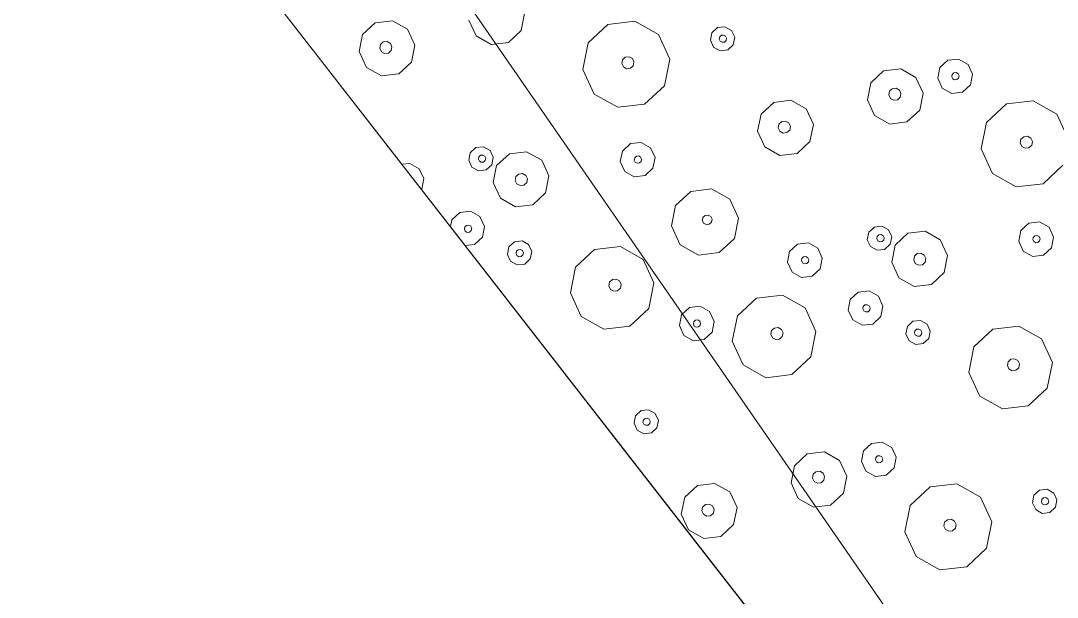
# Model space of a CAD drawing. Header units: metres. Extents: x -2858 to 512, y -1995 to 1252.
# Drawn here: x -546.859 to -542.13, y 381.156 to 383.784 of the extents above; entities that cross this region are included whole.
import ezdxf
from ezdxf.lldxf.tags import DXFTag

# ---------------------------------------------------------------- set-up
doc = ezdxf.new("R2010")
doc.units = ezdxf.units.M
doc.layers.add('Calque commun', color=7, linetype='Continuous')
doc.layers.add('Calque11', color=7, linetype='Continuous')
tags = doc.linetypes.add('HIDDENX2', pattern=[0.75, 0.5, -0.25]).pattern_tags.tags
tags[6:7] = [DXFTag(74, 4), DXFTag(75, 0), DXFTag(340, '0'), DXFTag(46, 1.0), DXFTag(50, 0.0), DXFTag(44, 0.0), DXFTag(45, 0.0)]
tags[4:5] = [DXFTag(74, 4), DXFTag(75, 0), DXFTag(340, '0'), DXFTag(46, 1.0), DXFTag(50, 0.0), DXFTag(44, 0.0), DXFTag(45, 0.0)]

# ---------------------------------------------------------------- blocks, each defined once
blk = doc.blocks.new('geometrebondepartleger')
at = {"layer": 'Calque11', "color": 7, "linetype": 'Continuous', "lineweight": 9}
blk.add_line((150.3457, 147.4392, 79), (130.1803, 35.9078, 79), dxfattribs=at)
blk = doc.blocks.new('pattern')
at = {"layer": 'Calque commun', "color": 54, "linetype": 'Continuous', "lineweight": 9}
for p, q in [((71.7641, 97.9393), (71.7778, 97.971)), ((71.7778, 97.971), (71.8076, 97.9886)), ((71.8018, 97.9364), (71.806, 97.9459)), ((71.806, 97.9459), (71.8149, 97.9512)), ((71.8076, 97.9886), (71.8421, 97.9853)), ((71.8149, 97.9512), (71.8253, 97.9502)), ((71.8253, 97.9502), (71.833, 97.9434)), ((71.833, 97.9434), (71.8353, 97.9332)), ((71.8421, 97.9853), (71.868, 97.9624)), ((71.868, 97.9624), (71.8756, 97.9286)), ((71.7716, 97.9055), (71.7641, 97.9393)), ((71.7975, 97.8826), (71.7716, 97.9055)), ((71.8041, 97.9263), (71.8018, 97.9364)), ((71.8119, 97.9194), (71.8041, 97.9263)), ((71.8222, 97.9184), (71.8119, 97.9194)), ((71.8312, 97.9237), (71.8222, 97.9184)), ((71.8353, 97.9332), (71.8312, 97.9237)), ((71.8618, 97.8969), (71.832, 97.8793)), ((71.8756, 97.9286), (71.8618, 97.8969)), ((71.832, 97.8793), (71.7975, 97.8826)), ((72.0496, 97.8167), (72.156, 97.8795)), ((72.156, 97.8795), (72.279, 97.8678)), ((72.279, 97.8678), (72.3717, 97.786)), ((72.0004, 97.7033), (72.0496, 97.8167)), ((72.3717, 97.786), (72.3986, 97.6653)), ((72.1685, 97.7034), (72.1834, 97.7122)), ((72.1834, 97.7122), (72.2006, 97.7106)), ((72.2006, 97.7106), (72.2136, 97.6991)), ((72.0273, 97.5826), (72.0004, 97.7033)), ((72.1616, 97.6875), (72.1685, 97.7034)), ((72.1654, 97.6706), (72.1616, 97.6875)), ((72.1783, 97.6592), (72.1654, 97.6706)), ((72.1956, 97.6575), (72.1783, 97.6592)), ((72.2105, 97.6663), (72.1956, 97.6575)), ((72.2173, 97.6822), (72.2105, 97.6663)), ((72.2136, 97.6991), (72.2173, 97.6822)), ((72.3986, 97.6653), (72.3494, 97.5519)), ((71.3251, 97.538), (71.4272, 97.5984)), ((71.4272, 97.5984), (71.5454, 97.5871)), ((71.5454, 97.5871), (71.6343, 97.5086)), ((72.1199, 97.5008), (72.0273, 97.5826)), ((71.2779, 97.4292), (71.3251, 97.538)), ((72.3494, 97.5519), (72.243, 97.4891)), ((71.6343, 97.5086), (71.6601, 97.3927)), ((72.243, 97.4891), (72.1199, 97.5008)), ((71.3037, 97.3133), (71.2779, 97.4292)), ((71.4231, 97.4149), (71.43, 97.4308)), ((71.43, 97.4308), (71.4449, 97.4396)), ((71.4449, 97.4396), (71.4622, 97.438)), ((71.4622, 97.438), (71.4751, 97.4265)), ((71.4751, 97.4265), (71.4789, 97.4096)), ((71.4269, 97.3981), (71.4231, 97.4149)), ((71.4399, 97.3866), (71.4269, 97.3981)), ((71.4571, 97.385), (71.4399, 97.3866)), ((71.472, 97.3938), (71.4571, 97.385)), ((71.4789, 97.4096), (71.472, 97.3938)), ((71.6601, 97.3927), (71.6129, 97.2839)), ((71.3926, 97.2348), (71.3037, 97.3133)), ((71.6129, 97.2839), (71.5107, 97.2235)), ((72.1023, 97.2497), (72.1219, 97.2951)), ((72.1219, 97.2951), (72.1645, 97.3203)), ((72.1645, 97.3203), (72.2137, 97.3156)), ((72.2137, 97.3156), (72.2508, 97.2828)), ((72.2508, 97.2828), (72.2616, 97.2346)), ((71.5107, 97.2235), (71.3926, 97.2348)), ((72.113, 97.2015), (72.1023, 97.2497)), ((72.1645, 97.2446), (72.1686, 97.2542)), ((72.1667, 97.2345), (72.1645, 97.2446)), ((72.1745, 97.2276), (72.1667, 97.2345)), ((72.1686, 97.2542), (72.1775, 97.2594)), ((72.1775, 97.2594), (72.1879, 97.2584)), ((72.1879, 97.2584), (72.1957, 97.2516)), ((72.1979, 97.2414), (72.1938, 97.2319)), ((72.1957, 97.2516), (72.1979, 97.2414)), ((72.2616, 97.2346), (72.2419, 97.1892)), ((72.1501, 97.1688), (72.113, 97.2015)), ((72.1848, 97.2266), (72.1745, 97.2276)), ((72.1938, 97.2319), (72.1848, 97.2266)), ((72.2419, 97.1892), (72.1993, 97.1641)), ((72.337, 97.1847), (72.4051, 97.225)), ((72.4051, 97.225), (72.4839, 97.2175)), ((72.4839, 97.2175), (72.5432, 97.1651)), ((70.8757, 97.1153), (70.8954, 97.1607)), ((70.8954, 97.1607), (70.938, 97.1858)), ((70.938, 97.1858), (70.9872, 97.1811)), ((70.9872, 97.1811), (71.0243, 97.1484)), ((71.0243, 97.1484), (71.035, 97.1001)), ((72.1993, 97.1641), (72.1501, 97.1688)), ((72.3055, 97.1122), (72.337, 97.1847)), ((72.5432, 97.1651), (72.5604, 97.0879)), ((70.8865, 97.067), (70.8757, 97.1153)), ((70.9379, 97.1102), (70.9421, 97.1197)), ((70.9402, 97.1), (70.9379, 97.1102)), ((70.948, 97.0932), (70.9402, 97.1)), ((70.9421, 97.1197), (70.951, 97.125)), ((70.9583, 97.0922), (70.948, 97.0932)), ((70.951, 97.125), (70.9613, 97.124)), ((70.9673, 97.0975), (70.9583, 97.0922)), ((70.9613, 97.124), (70.9691, 97.1171)), ((70.9714, 97.107), (70.9673, 97.0975)), ((70.9691, 97.1171), (70.9714, 97.107)), ((71.035, 97.1001), (71.0154, 97.0548)), ((72.3227, 97.035), (72.3055, 97.1122)), ((72.3985, 97.0948), (72.4054, 97.1107)), ((72.4023, 97.0779), (72.3985, 97.0948)), ((72.4054, 97.1107), (72.4203, 97.1195)), ((72.4203, 97.1195), (72.4375, 97.1178)), ((72.4375, 97.1178), (72.4505, 97.1064)), ((72.4505, 97.1064), (72.4543, 97.0895)), ((70.9236, 97.0343), (70.8865, 97.067)), ((71.0154, 97.0548), (70.9728, 97.0296)), ((71.5897, 97.0271), (71.6195, 97.0447)), ((71.6195, 97.0447), (71.654, 97.0414)), ((72.4153, 97.0665), (72.4023, 97.0779)), ((72.4325, 97.0648), (72.4153, 97.0665)), ((72.4474, 97.0736), (72.4325, 97.0648)), ((72.4543, 97.0895), (72.4474, 97.0736)), ((72.5604, 97.0879), (72.5289, 97.0153)), ((70.9728, 97.0296), (70.9236, 97.0343)), ((71.576, 96.9953), (71.5897, 97.0271)), ((71.6154, 96.9926), (71.6195, 97.0021)), ((71.6195, 97.0021), (71.6285, 97.0074)), ((71.6285, 97.0074), (71.6388, 97.0064)), ((71.6388, 97.0064), (71.6466, 96.9995)), ((71.6466, 96.9995), (71.6488, 96.9894)), ((71.654, 97.0414), (71.6799, 97.0185)), ((71.6799, 97.0185), (71.6875, 96.9847)), ((72.382, 96.9826), (72.3227, 97.035)), ((72.5289, 97.0153), (72.4608, 96.9751)), ((70.6228, 96.9743), (70.7459, 96.9626)), ((70.7459, 96.9626), (70.8385, 96.8808)), ((71.5835, 96.9616), (71.576, 96.9953)), ((71.6094, 96.9387), (71.5835, 96.9616)), ((71.6177, 96.9825), (71.6154, 96.9926)), ((71.6254, 96.9756), (71.6177, 96.9825)), ((71.6358, 96.9746), (71.6254, 96.9756)), ((71.6447, 96.9799), (71.6358, 96.9746)), ((71.6737, 96.953), (71.6439, 96.9354)), ((71.6488, 96.9894), (71.6447, 96.9799)), ((71.6875, 96.9847), (71.6737, 96.953)), ((72.4608, 96.9751), (72.382, 96.9826)), ((70.4672, 96.7981), (70.5164, 96.9115)), ((71.6439, 96.9354), (71.6094, 96.9387)), ((72.7461, 96.8346), (72.7776, 96.9072)), ((72.7776, 96.9072), (72.8457, 96.9474)), ((72.8457, 96.9474), (72.9244, 96.9399)), ((72.9244, 96.9399), (72.9837, 96.8875)), ((70.8385, 96.8808), (70.8654, 96.7601)), ((71.2495, 96.7835), (71.281, 96.856)), ((71.281, 96.856), (71.3491, 96.8963)), ((71.3491, 96.8963), (71.4279, 96.8888)), ((71.4279, 96.8888), (71.4872, 96.8364)), ((72.9837, 96.8875), (73.0009, 96.8103)), ((71.4872, 96.8364), (71.5044, 96.7592)), ((71.6487, 96.7904), (71.6913, 96.8155)), ((71.6913, 96.8155), (71.7405, 96.8109)), ((71.7405, 96.8109), (71.7776, 96.7781)), ((72.7633, 96.7574), (72.7461, 96.8346)), ((72.8465, 96.8187), (72.8534, 96.8346)), ((72.8503, 96.8019), (72.8465, 96.8187)), ((72.8534, 96.8346), (72.8683, 96.8434)), ((72.8683, 96.8434), (72.8855, 96.8418)), ((72.8855, 96.8418), (72.8985, 96.8303)), ((72.9023, 96.8134), (72.8954, 96.7976)), ((72.8985, 96.8303), (72.9023, 96.8134)), ((73.0009, 96.8103), (72.9695, 96.7377)), ((70.4941, 96.6774), (70.4672, 96.7981)), ((70.6284, 96.7823), (70.6353, 96.7982)), ((70.6322, 96.7654), (70.6284, 96.7823)), ((70.6451, 96.754), (70.6322, 96.7654)), ((70.6353, 96.7982), (70.6502, 96.807)), ((70.6502, 96.807), (70.6674, 96.8054)), ((70.6773, 96.7612), (70.6624, 96.7523)), ((70.6674, 96.8054), (70.6804, 96.7939)), ((70.6842, 96.777), (70.6773, 96.7612)), ((70.6804, 96.7939), (70.6842, 96.777)), ((71.2667, 96.7062), (71.2495, 96.7835)), ((71.3498, 96.7758), (71.3567, 96.7917)), ((71.3535, 96.7589), (71.3498, 96.7758)), ((71.3567, 96.7917), (71.3716, 96.8005)), ((71.3716, 96.8005), (71.3888, 96.7988)), ((71.3888, 96.7988), (71.4017, 96.7874)), ((71.4055, 96.7705), (71.3986, 96.7546)), ((71.4017, 96.7874), (71.4055, 96.7705)), ((71.6291, 96.745), (71.6487, 96.7904)), ((71.7776, 96.7781), (71.7883, 96.7299)), ((72.8633, 96.7904), (72.8503, 96.8019)), ((72.8805, 96.7888), (72.8633, 96.7904)), ((72.8954, 96.7976), (72.8805, 96.7888)), ((70.6624, 96.7523), (70.6451, 96.754)), ((70.8654, 96.7601), (70.8162, 96.6467)), ((71.3665, 96.7474), (71.3535, 96.7589)), ((71.3837, 96.7458), (71.3665, 96.7474)), ((71.3986, 96.7546), (71.3837, 96.7458)), ((71.5044, 96.7592), (71.4729, 96.6866)), ((71.6398, 96.6968), (71.6291, 96.745)), ((71.69, 96.7429), (71.6941, 96.7524)), ((71.6922, 96.7327), (71.69, 96.7429)), ((71.7, 96.7258), (71.6922, 96.7327)), ((71.6941, 96.7524), (71.703, 96.7577)), ((71.7103, 96.7249), (71.7, 96.7258)), ((71.703, 96.7577), (71.7134, 96.7567)), ((71.7193, 96.7301), (71.7103, 96.7249)), ((71.7134, 96.7567), (71.7212, 96.7498)), ((71.7234, 96.7397), (71.7193, 96.7301)), ((71.7212, 96.7498), (71.7234, 96.7397)), ((71.7883, 96.7299), (71.7687, 96.6845)), ((72.8226, 96.705), (72.7633, 96.7574)), ((72.9695, 96.7377), (72.9014, 96.6975)), ((70.5867, 96.5956), (70.4941, 96.6774)), ((71.326, 96.6539), (71.2667, 96.7062)), ((71.4729, 96.6866), (71.4048, 96.6464)), ((71.6769, 96.6641), (71.6398, 96.6968)), ((71.7687, 96.6845), (71.7261, 96.6594)), ((71.9391, 96.6396), (72.0413, 96.6999)), ((72.0413, 96.6999), (72.1594, 96.6887)), ((72.1594, 96.6887), (72.2484, 96.6102)), ((72.9014, 96.6975), (72.8226, 96.705)), ((70.8162, 96.6467), (70.7098, 96.5839)), ((71.4048, 96.6464), (71.326, 96.6539)), ((71.3873, 96.6096), (71.4171, 96.6272)), ((71.4171, 96.6272), (71.4516, 96.6239)), ((71.4516, 96.6239), (71.4775, 96.601)), ((71.7261, 96.6594), (71.6769, 96.6641)), ((71.8919, 96.5307), (71.9391, 96.6396)), ((70.7098, 96.5839), (70.5867, 96.5956)), ((71.3736, 96.5778), (71.3873, 96.6096)), ((71.3811, 96.544), (71.3736, 96.5778)), ((71.4092, 96.5774), (71.4133, 96.587)), ((71.4115, 96.5673), (71.4092, 96.5774)), ((71.4133, 96.587), (71.4223, 96.5922)), ((71.4223, 96.5922), (71.4326, 96.5913)), ((71.4326, 96.5913), (71.4404, 96.5844)), ((71.4427, 96.5742), (71.4385, 96.5647)), ((71.4404, 96.5844), (71.4427, 96.5742)), ((71.4775, 96.601), (71.4851, 96.5672)), ((72.2484, 96.6102), (72.2742, 96.4943)), ((71.407, 96.5211), (71.3811, 96.544)), ((71.4193, 96.5604), (71.4115, 96.5673)), ((71.4296, 96.5594), (71.4193, 96.5604)), ((71.4385, 96.5647), (71.4296, 96.5594)), ((71.4713, 96.5354), (71.4415, 96.5178)), ((71.4851, 96.5672), (71.4713, 96.5354)), ((71.9177, 96.4149), (71.8919, 96.5307)), ((72.0372, 96.5165), (72.0441, 96.5324)), ((72.0441, 96.5324), (72.059, 96.5412)), ((72.059, 96.5412), (72.0762, 96.5396)), ((72.0762, 96.5396), (72.0892, 96.5281)), ((72.0892, 96.5281), (72.0929, 96.5112)), ((71.4415, 96.5178), (71.407, 96.5211)), ((72.0409, 96.4996), (72.0372, 96.5165)), ((72.0539, 96.4882), (72.0409, 96.4996)), ((72.0712, 96.4865), (72.0539, 96.4882)), ((72.0861, 96.4953), (72.0712, 96.4865)), ((72.0929, 96.5112), (72.0861, 96.4953)), ((72.2742, 96.4943), (72.227, 96.3855)), ((71.651, 96.3932), (71.6707, 96.4386)), ((71.6707, 96.4386), (71.7132, 96.4637)), ((71.7132, 96.4637), (71.7624, 96.459)), ((71.7624, 96.459), (71.7995, 96.4263)), ((70.5691, 96.3446), (70.5888, 96.3899)), ((70.5888, 96.3899), (70.6313, 96.4151)), ((70.6313, 96.4151), (70.6806, 96.4104)), ((70.6806, 96.4104), (70.7176, 96.3776)), ((71.6617, 96.3449), (71.651, 96.3932)), ((71.7132, 96.3881), (71.7173, 96.3976)), ((71.7154, 96.3779), (71.7132, 96.3881)), ((71.7173, 96.3976), (71.7262, 96.4029)), ((71.7262, 96.4029), (71.7366, 96.4019)), ((71.7366, 96.4019), (71.7444, 96.395)), ((71.7466, 96.3849), (71.7425, 96.3754)), ((71.7444, 96.395), (71.7466, 96.3849)), ((71.7995, 96.4263), (71.8103, 96.378)), ((72.0067, 96.3364), (71.9177, 96.4149)), ((72.227, 96.3855), (72.1248, 96.3251)), ((72.7203, 96.3747), (72.7501, 96.3923)), ((72.7501, 96.3923), (72.7846, 96.389)), ((72.7846, 96.389), (72.8105, 96.3661)), ((70.5798, 96.2963), (70.5691, 96.3446)), ((70.6313, 96.3394), (70.6354, 96.349)), ((70.6336, 96.3293), (70.6313, 96.3394)), ((70.6354, 96.349), (70.6444, 96.3542)), ((70.6444, 96.3542), (70.6547, 96.3532)), ((70.6547, 96.3532), (70.6625, 96.3464)), ((70.6647, 96.3362), (70.6606, 96.3267)), ((70.6625, 96.3464), (70.6647, 96.3362)), ((70.7176, 96.3776), (70.7284, 96.3294)), ((71.6988, 96.3122), (71.6617, 96.3449)), ((71.7232, 96.3711), (71.7154, 96.3779)), ((71.7336, 96.3701), (71.7232, 96.3711)), ((71.7425, 96.3754), (71.7336, 96.3701)), ((71.8103, 96.378), (71.7906, 96.3327)), ((72.1248, 96.3251), (72.0067, 96.3364)), ((72.7066, 96.3429), (72.7203, 96.3747)), ((72.7141, 96.3091), (72.7066, 96.3429)), ((72.7443, 96.3401), (72.7485, 96.3496)), ((72.7466, 96.3299), (72.7443, 96.3401)), ((72.7485, 96.3496), (72.7574, 96.3549)), ((72.7574, 96.3549), (72.7678, 96.3539)), ((72.7678, 96.3539), (72.7755, 96.347)), ((72.7778, 96.3369), (72.7737, 96.3273)), ((72.7755, 96.347), (72.7778, 96.3369)), ((72.8105, 96.3661), (72.8181, 96.3323)), ((70.6169, 96.2636), (70.5798, 96.2963)), ((70.6413, 96.3224), (70.6336, 96.3293)), ((70.6517, 96.3214), (70.6413, 96.3224)), ((70.6606, 96.3267), (70.6517, 96.3214)), ((70.7284, 96.3294), (70.7087, 96.284)), ((70.8038, 96.2796), (70.8719, 96.3198)), ((70.8719, 96.3198), (70.9507, 96.3123)), ((70.9507, 96.3123), (71.01, 96.2599)), ((71.748, 96.3075), (71.6988, 96.3122)), ((71.7906, 96.3327), (71.748, 96.3075)), ((72.215, 96.2636), (72.2575, 96.2887)), ((72.2575, 96.2887), (72.3068, 96.284)), ((72.74, 96.2862), (72.7141, 96.3091)), ((72.7544, 96.3231), (72.7466, 96.3299)), ((72.7647, 96.3221), (72.7544, 96.3231)), ((72.7737, 96.3273), (72.7647, 96.3221)), ((72.8043, 96.3005), (72.7745, 96.2829)), ((72.8181, 96.3323), (72.8043, 96.3005)), ((70.6661, 96.2589), (70.6169, 96.2636)), ((70.7087, 96.284), (70.6661, 96.2589)), ((70.7724, 96.207), (70.8038, 96.2796)), ((71.01, 96.2599), (71.0272, 96.1827)), ((72.1953, 96.2182), (72.215, 96.2636)), ((72.3068, 96.284), (72.3438, 96.2513)), ((72.3438, 96.2513), (72.3546, 96.2031)), ((72.7745, 96.2829), (72.74, 96.2862)), ((70.7896, 96.1298), (70.7724, 96.207)), ((70.8653, 96.1896), (70.8722, 96.2055)), ((70.8722, 96.2055), (70.8871, 96.2143)), ((70.8871, 96.2143), (70.9044, 96.2126)), ((70.9044, 96.2126), (70.9173, 96.2012)), ((70.9173, 96.2012), (70.9211, 96.1843)), ((72.206, 96.17), (72.1953, 96.2182)), ((72.2575, 96.2131), (72.2616, 96.2226)), ((72.2598, 96.203), (72.2575, 96.2131)), ((72.2675, 96.1961), (72.2598, 96.203)), ((72.2616, 96.2226), (72.2706, 96.2279)), ((72.2779, 96.1951), (72.2675, 96.1961)), ((72.2706, 96.2279), (72.2809, 96.2269)), ((72.2868, 96.2004), (72.2779, 96.1951)), ((72.2809, 96.2269), (72.2887, 96.2201)), ((72.2909, 96.2099), (72.2868, 96.2004)), ((72.2887, 96.2201), (72.2909, 96.2099)), ((72.3546, 96.2031), (72.3349, 96.1577)), ((70.8691, 96.1727), (70.8653, 96.1896)), ((70.8821, 96.1613), (70.8691, 96.1727)), ((70.8993, 96.1596), (70.8821, 96.1613)), ((70.9142, 96.1684), (70.8993, 96.1596)), ((70.9211, 96.1843), (70.9142, 96.1684)), ((71.0272, 96.1827), (70.9957, 96.1101)), ((72.2431, 96.1372), (72.206, 96.17)), ((72.3349, 96.1577), (72.2923, 96.1326)), ((70.8489, 96.0774), (70.7896, 96.1298)), ((70.9957, 96.1101), (70.9276, 96.0699)), ((72.2923, 96.1326), (72.2431, 96.1372)), ((70.9276, 96.0699), (70.8489, 96.0774)), ((71.79, 96.0316), (71.8718, 96.0799)), ((71.8718, 96.0799), (71.9663, 96.0709)), ((71.9663, 96.0709), (72.0374, 96.008)), ((71.2444, 96.002), (71.3125, 96.0422)), ((71.3125, 96.0422), (71.3913, 96.0347)), ((71.3913, 96.0347), (71.4506, 95.9823)), ((71.7523, 95.9445), (71.79, 96.0316)), ((72.0374, 96.008), (72.0581, 95.9154)), ((71.2129, 95.9294), (71.2444, 96.002)), ((71.4506, 95.9823), (71.4678, 95.9051)), ((72.2676, 95.9417), (72.3698, 96.002)), ((72.3698, 96.002), (72.4879, 95.9907)), ((72.4879, 95.9907), (72.5768, 95.9122)), ((71.2301, 95.8522), (71.2129, 95.9294)), ((71.3134, 95.9136), (71.3202, 95.9294)), ((71.3171, 95.8967), (71.3134, 95.9136)), ((71.3202, 95.9294), (71.3351, 95.9382)), ((71.3351, 95.9382), (71.3524, 95.9366)), ((71.3524, 95.9366), (71.3653, 95.9251)), ((71.3653, 95.9251), (71.3691, 95.9082)), ((71.7729, 95.8519), (71.7523, 95.9445)), ((71.8685, 95.9331), (71.874, 95.9458)), ((71.8715, 95.9196), (71.8685, 95.9331)), ((71.8819, 95.9105), (71.8715, 95.9196)), ((71.874, 95.9458), (71.8859, 95.9529)), ((71.8957, 95.9092), (71.8819, 95.9105)), ((71.8859, 95.9529), (71.8997, 95.9516)), ((71.9076, 95.9162), (71.8957, 95.9092)), ((71.8997, 95.9516), (71.9101, 95.9424)), ((71.9131, 95.9289), (71.9076, 95.9162)), ((71.9101, 95.9424), (71.9131, 95.9289)), ((72.0581, 95.9154), (72.0203, 95.8283)), ((72.2204, 95.8328), (72.2676, 95.9417)), ((72.5768, 95.9122), (72.6026, 95.7964)), ((71.3301, 95.8852), (71.3171, 95.8967)), ((71.3473, 95.8836), (71.3301, 95.8852)), ((71.3622, 95.8924), (71.3473, 95.8836)), ((71.3691, 95.9082), (71.3622, 95.8924)), ((71.4678, 95.9051), (71.4363, 95.8325)), ((71.2894, 95.7998), (71.2301, 95.8522)), ((71.4363, 95.8325), (71.3682, 95.7923)), ((71.8441, 95.789), (71.7729, 95.8519)), ((72.0203, 95.8283), (71.9386, 95.78)), ((72.2462, 95.717), (72.2204, 95.8328)), ((72.3656, 95.8186), (72.3725, 95.8345)), ((72.3694, 95.8017), (72.3656, 95.8186)), ((72.3725, 95.8345), (72.3874, 95.8433)), ((72.3874, 95.8433), (72.4047, 95.8416)), ((72.4047, 95.8416), (72.4176, 95.8302)), ((72.4176, 95.8302), (72.4214, 95.8133)), ((71.3682, 95.7923), (71.2894, 95.7998)), ((71.9386, 95.78), (71.8441, 95.789)), ((72.3824, 95.7902), (72.3694, 95.8017)), ((72.3996, 95.7886), (72.3824, 95.7902)), ((72.4145, 95.7974), (72.3996, 95.7886)), ((72.4214, 95.8133), (72.4145, 95.7974)), ((72.6026, 95.7964), (72.5554, 95.6875)), ((72.3351, 95.6384), (72.2462, 95.717)), ((72.5554, 95.6875), (72.4532, 95.6272)), ((72.4532, 95.6272), (72.3351, 95.6384)), ((71.8379, 95.5643), (71.8805, 95.5894)), ((71.8805, 95.5894), (71.9297, 95.5847)), ((71.9297, 95.5847), (71.9668, 95.552)), ((71.8182, 95.5189), (71.8379, 95.5643)), ((71.9668, 95.552), (71.9775, 95.5038)), ((71.1872, 95.4695), (71.217, 95.4871)), ((71.217, 95.4871), (71.2514, 95.4838)), ((71.2514, 95.4838), (71.2774, 95.4609)), ((71.829, 95.4707), (71.8182, 95.5189)), ((71.8804, 95.5138), (71.8846, 95.5233)), ((71.8827, 95.5037), (71.8804, 95.5138)), ((71.8905, 95.4968), (71.8827, 95.5037)), ((71.8846, 95.5233), (71.8935, 95.5286)), ((71.9008, 95.4958), (71.8905, 95.4968)), ((71.8935, 95.5286), (71.9038, 95.5276)), ((71.9098, 95.5011), (71.9008, 95.4958)), ((71.9038, 95.5276), (71.9116, 95.5208)), ((71.9139, 95.5106), (71.9098, 95.5011)), ((71.9116, 95.5208), (71.9139, 95.5106)), ((71.9775, 95.5038), (71.9579, 95.4584)), ((71.1734, 95.4377), (71.1872, 95.4695)), ((71.1809, 95.4039), (71.1734, 95.4377)), ((71.2112, 95.4349), (71.2153, 95.4444)), ((71.2153, 95.4444), (71.2242, 95.4497)), ((71.2242, 95.4497), (71.2346, 95.4487)), ((71.2346, 95.4487), (71.2424, 95.4418)), ((71.2424, 95.4418), (71.2446, 95.4317)), ((71.2774, 95.4609), (71.2849, 95.4271)), ((71.8661, 95.438), (71.829, 95.4707)), ((71.9153, 95.4333), (71.8661, 95.438)), ((71.9579, 95.4584), (71.9153, 95.4333)), ((72.5322, 95.4307), (72.562, 95.4483)), ((72.562, 95.4483), (72.5965, 95.445)), ((72.5965, 95.445), (72.6224, 95.4221)), ((71.2069, 95.381), (71.1809, 95.4039)), ((71.2134, 95.4247), (71.2112, 95.4349)), ((71.2212, 95.4179), (71.2134, 95.4247)), ((71.2316, 95.4169), (71.2212, 95.4179)), ((71.2405, 95.4221), (71.2316, 95.4169)), ((71.2446, 95.4317), (71.2405, 95.4221)), ((71.2711, 95.3953), (71.2413, 95.3777)), ((71.2849, 95.4271), (71.2711, 95.3953)), ((72.5185, 95.399), (72.5322, 95.4307)), ((72.526, 95.3652), (72.5185, 95.399)), ((72.5579, 95.3962), (72.562, 95.4058)), ((72.5602, 95.3861), (72.5579, 95.3962)), ((72.562, 95.4058), (72.571, 95.411)), ((72.571, 95.411), (72.5813, 95.41)), ((72.5813, 95.41), (72.5891, 95.4032)), ((72.5914, 95.393), (72.5872, 95.3835)), ((72.5891, 95.4032), (72.5914, 95.393)), ((72.6224, 95.4221), (72.63, 95.3884)), ((71.2413, 95.3777), (71.2069, 95.381)), ((71.4589, 95.3151), (71.5653, 95.378)), ((71.5653, 95.378), (71.6884, 95.3662)), ((71.6884, 95.3662), (71.781, 95.2844)), ((72.5519, 95.3423), (72.526, 95.3652)), ((72.5864, 95.339), (72.5519, 95.3423)), ((72.5679, 95.3792), (72.5602, 95.3861)), ((72.5783, 95.3782), (72.5679, 95.3792)), ((72.5872, 95.3835), (72.5783, 95.3782)), ((72.6162, 95.3566), (72.5864, 95.339)), ((72.63, 95.3884), (72.6162, 95.3566)), ((71.4097, 95.2017), (71.4589, 95.3151)), ((72.2235, 95.2597), (72.2916, 95.2999)), ((72.2916, 95.2999), (72.3704, 95.2924)), ((71.781, 95.2844), (71.8079, 95.1638)), ((72.192, 95.1871), (72.2235, 95.2597)), ((72.3704, 95.2924), (72.4297, 95.24)), ((71.4366, 95.0811), (71.4097, 95.2017)), ((71.5709, 95.186), (71.5778, 95.2019)), ((71.5778, 95.2019), (71.5927, 95.2107)), ((71.5927, 95.2107), (71.6099, 95.209)), ((71.6099, 95.209), (71.6229, 95.1976)), ((72.2991, 95.1953), (72.314, 95.2041)), ((72.314, 95.2041), (72.3313, 95.2025)), ((72.3313, 95.2025), (72.3442, 95.191)), ((72.4297, 95.24), (72.4469, 95.1628)), ((72.5912, 95.1941), (72.6338, 95.2192)), ((72.6338, 95.2192), (72.683, 95.2145)), ((72.683, 95.2145), (72.7145, 95.1867)), ((71.5747, 95.1691), (71.5709, 95.186)), ((71.5877, 95.1576), (71.5747, 95.1691)), ((71.6049, 95.156), (71.5877, 95.1576)), ((71.6198, 95.1648), (71.6049, 95.156)), ((71.6267, 95.1807), (71.6198, 95.1648)), ((71.6229, 95.1976), (71.6267, 95.1807)), ((71.8079, 95.1638), (71.7587, 95.0504)), ((72.2092, 95.1099), (72.192, 95.1871)), ((72.2923, 95.1794), (72.2991, 95.1953)), ((72.296, 95.1625), (72.2923, 95.1794)), ((72.309, 95.1511), (72.296, 95.1625)), ((72.3411, 95.1582), (72.3262, 95.1494)), ((72.348, 95.1741), (72.3411, 95.1582)), ((72.3442, 95.191), (72.348, 95.1741)), ((72.4469, 95.1628), (72.4154, 95.0902)), ((72.5716, 95.1487), (72.5912, 95.1941)), ((72.6325, 95.1465), (72.6366, 95.156)), ((72.6366, 95.156), (72.6455, 95.1613)), ((72.6455, 95.1613), (72.6559, 95.1603)), ((72.6559, 95.1603), (72.6637, 95.1534)), ((72.6637, 95.1534), (72.6659, 95.1433)), ((72.2685, 95.0575), (72.2092, 95.1099)), ((72.3262, 95.1494), (72.309, 95.1511)), ((72.5823, 95.1004), (72.5716, 95.1487)), ((72.6347, 95.1364), (72.6325, 95.1465)), ((72.6425, 95.1295), (72.6347, 95.1364)), ((72.6528, 95.1285), (72.6425, 95.1295)), ((72.6618, 95.1338), (72.6528, 95.1285)), ((72.6659, 95.1433), (72.6618, 95.1338)), ((71.5292, 94.9993), (71.4366, 95.0811)), ((72.4154, 95.0902), (72.3473, 95.05)), ((72.6194, 95.0677), (72.5823, 95.1004)), ((72.6686, 95.063), (72.6194, 95.0677)), ((72.695, 95.0786), (72.6686, 95.063)), ((71.7587, 95.0504), (71.6523, 94.9875)), ((72.3473, 95.05), (72.2685, 95.0575)), ((72.3161, 94.9815), (72.3298, 95.0132)), ((72.3298, 95.0132), (72.3596, 95.0308)), ((72.3596, 95.0308), (72.3941, 95.0275)), ((72.3941, 95.0275), (72.42, 95.0046)), ((71.6523, 94.9875), (71.5292, 94.9993)), ((72.3236, 94.9477), (72.3161, 94.9815)), ((72.3517, 94.9811), (72.3558, 94.9906)), ((72.354, 94.9709), (72.3517, 94.9811)), ((72.3617, 94.9641), (72.354, 94.9709)), ((72.3558, 94.9906), (72.3648, 94.9959)), ((72.3721, 94.9631), (72.3617, 94.9641)), ((72.3648, 94.9959), (72.3751, 94.9949)), ((72.381, 94.9684), (72.3721, 94.9631)), ((72.3751, 94.9949), (72.3829, 94.988)), ((72.3852, 94.9779), (72.381, 94.9684)), ((72.3829, 94.988), (72.3852, 94.9779)), ((72.4276, 94.9708), (72.4138, 94.9391)), ((72.42, 95.0046), (72.4276, 94.9708)), ((72.3495, 94.9248), (72.3236, 94.9477)), ((72.384, 94.9215), (72.3495, 94.9248)), ((72.4138, 94.9391), (72.384, 94.9215)), ((72.5935, 94.7968), (72.6132, 94.8422)), ((72.6132, 94.8422), (72.6557, 94.8673)), ((72.6557, 94.8673), (72.6568, 94.8672)), ((72.6042, 94.7486), (72.5935, 94.7968)), ((72.631, 94.7249), (72.6042, 94.7486)), ((71.7463, 94.6832), (71.8144, 94.7234)), ((71.8144, 94.7234), (71.8932, 94.7159)), ((71.8932, 94.7159), (71.9525, 94.6636)), ((71.9525, 94.6636), (71.9697, 94.5863)), ((71.9697, 94.5863), (71.9382, 94.5138)), ((72.1869, 94.4056), (72.255, 94.4458)), ((72.255, 94.4458), (72.3338, 94.4383)), ((72.1554, 94.333), (72.1869, 94.4056)), ((72.3338, 94.4383), (72.3931, 94.386)), ((72.3931, 94.386), (72.4103, 94.3088)), ((72.1726, 94.2558), (72.1554, 94.333)), ((72.2559, 94.3172), (72.2627, 94.3331)), ((72.2596, 94.3003), (72.2559, 94.3172)), ((72.2627, 94.3331), (72.2776, 94.3419)), ((72.2776, 94.3419), (72.2949, 94.3402)), ((72.2949, 94.3402), (72.3078, 94.3288)), ((72.3116, 94.3119), (72.3047, 94.296)), ((72.3078, 94.3288), (72.3116, 94.3119)), ((72.4103, 94.3088), (72.3788, 94.2362)), ((72.2319, 94.2035), (72.1726, 94.2558)), ((72.2726, 94.2888), (72.2596, 94.3003)), ((72.2898, 94.2872), (72.2726, 94.2888)), ((72.3047, 94.296), (72.2898, 94.2872)), ((72.3788, 94.2362), (72.3107, 94.196)), ((72.3107, 94.196), (72.2319, 94.2035))]:
    blk.add_line(p, q, dxfattribs=at)
at = {"layer": 'Calque commun', "color": 7, "linetype": 'Continuous', "lineweight": 9}
mesh = blk.add_polyface(dxfattribs=at)
corners = [(70.8497, 113.5412), (53.8349, 19.1692), (74.7282, 106.3237), (76.0435, 113.5984), (74.769, 106.1763), (58.8077, 18.2701), (114.1703, 105.207), (114.1703, 98.5387)]
mesh.append_faces([[corners[k] for k in face] for face in [(3, 4, 6)]], dxfattribs={"vtx0": -1, "vtx1": -1, "color": 7})
mesh.append_faces([[corners[k] for k in face] for face in [(3, 2, 4)]], dxfattribs={"vtx0": -1, "vtx2": -1, "color": 7})
mesh.append_faces([[corners[k] for k in face] for face in [(5, 2, 1)]], dxfattribs={"vtx1": -1, "color": 7})
mesh.append_faces([[corners[k] for k in face] for face in [(0, 1, 2), (3, 0, 2)]], dxfattribs={"vtx1": -1, "vtx2": -1, "color": 7})
mesh.append_faces([[corners[k] for k in face] for face in [(4, 7, 6)]], dxfattribs={"vtx2": -1, "color": 7})

msp = doc.modelspace()

# ---------------------------------------------------------------- linework, layer by layer
at = {"layer": 'Calque commun', "color": 3, "linetype": 'HIDDENX2', "lineweight": 18, "extrusion": (0, 0, -1)}
msp.add_arc((494.5277, 544.1418), 162.6468, 258.823451, 321.396966, dxfattribs=at)
msp.add_arc((494.5277, 544.1418), 162.6468, 258.823451, 321.396966, dxfattribs=at)
msp.add_arc((494.5277, 544.1418), 162.6468, 258.823451, 321.396966, dxfattribs=at)

# ---------------------------------------------------------------- block references
at = {"layer": 'Calque commun', "color": 0, "linetype": 'ByBlock', "lineweight": -2, "rotation": 228.1617603435354}
for name, p in [('geometrebondepartleger', (-528.8356, 560.3039)), ('pattern', (-567.2453, 500.4263))]:
    msp.add_blockref(name, p, dxfattribs=at)

doc.saveas('drawing.dxf')
